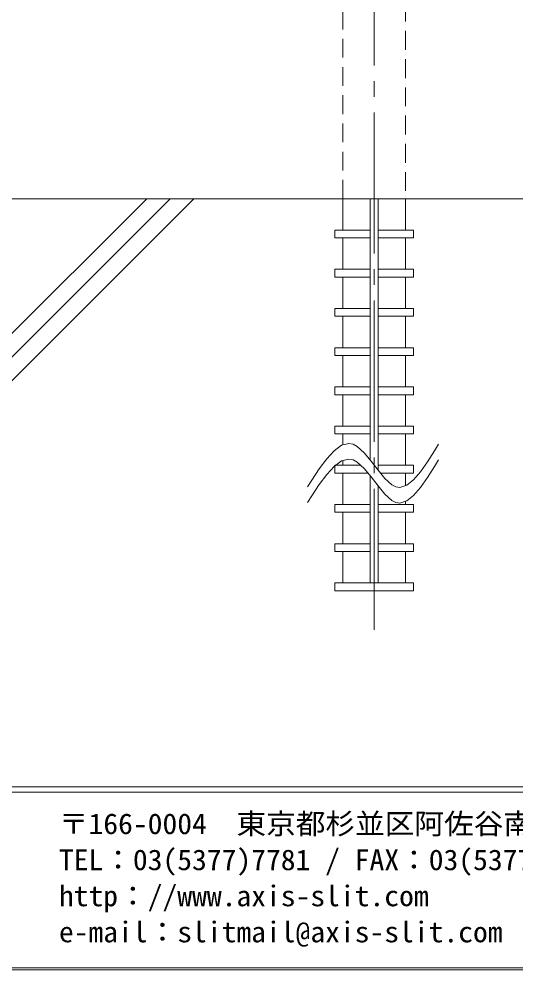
# Model space of a CAD drawing. Units: millimetres at full size, sheet at 1:2; details may follow other scales. Extents: x -280 to 891, y -194 to 194.
# Drawn here: x 565.3 to 628.6, y -194.2 to -72.9 of the extents above; entities that cross this region are included whole.
import ezdxf
from ezdxf.enums import TextEntityAlignment as Align

# ---------------------------------------------------------------- set-up
doc = ezdxf.new("R2010")
doc.units = ezdxf.units.MM
doc.header["$LTSCALE"] = 2
doc.linetypes.add('CHAIN2', pattern=[12, 9, -1, 1, -1])
doc.linetypes.add('DASHED1', pattern=[1.8, 1.2, -0.6])
doc.layers.add('0-0_', color=7, linetype='Continuous', lineweight=9)
doc.layers.add('1-0_', color=5, linetype='Continuous', lineweight=9)
doc.styles.add('ＭＳ ゴシック', font='')
doc.styles.get('ＭＳ ゴシック').set_extended_font_data('MS Gothic')

msp = doc.modelspace()

# ---------------------------------------------------------------- linework, layer by layer
at = {"layer": '0-0_'}
for p, q in [((890.56, -170.8), (330.56, -170.8)), ((890.56, -171.5), (330.56, -171.5)), ((330.28, -194.18), (890.84, -194.18))]:
    msp.add_line(p, q, dxfattribs=at)
msp.add_lwpolyline([(890.56, 193.9), (890.56, -193.9), (330.56, -193.9)], dxfattribs=at)
at = {"layer": '1-0_', "color": 6, "linetype": 'CHAIN2'}
msp.add_line((610.56, -150.8), (610.56, 159.2), dxfattribs=at)
at = {"layer": '1-0_', "color": 4, "linetype": 'DASHED1'}
for p, q in [((606.56, -95.8), (606.56, -70.8)), ((614.56, -70.8), (614.56, -95.8))]:
    msp.add_line(p, q, dxfattribs=at)
at = {"layer": '1-0_', "color": 7}
msp.add_line((520.56, -95.8), (757.56, -95.8), dxfattribs=at)
at = {"layer": '1-0_'}
for p, q in [((535.56, -147.8), (587.56, -95.8)), ((535.56, -144.8), (584.56, -95.8)), ((535.56, -141.8), (581.56, -95.8)), ((610.06, -99.8), (605.56, -99.8)), ((615.56, -99.8), (611.06, -99.8)), ((615.56, -100.8), (615.56, -99.8)), ((611.06, -100.8), (615.56, -100.8)), ((610.06, -104.8), (605.56, -104.8)), ((615.56, -104.8), (611.06, -104.8)), ((615.56, -105.8), (615.56, -104.8)), ((611.06, -105.8), (615.56, -105.8)), ((610.06, -109.8), (605.56, -109.8)), ((615.56, -109.8), (611.06, -109.8)), ((615.56, -110.8), (615.56, -109.8)), ((611.06, -110.8), (615.56, -110.8)), ((610.06, -114.8), (605.56, -114.8)), ((615.56, -114.8), (611.06, -114.8)), ((615.56, -115.8), (615.56, -114.8)), ((611.06, -115.8), (615.56, -115.8)), ((610.06, -119.8), (605.56, -119.8)), ((615.56, -119.8), (611.06, -119.8)), ((615.56, -120.8), (615.56, -119.8)), ((611.06, -120.8), (615.56, -120.8)), ((610.06, -124.8), (605.56, -124.8)), ((615.56, -124.8), (611.06, -124.8)), ((615.56, -125.8), (615.56, -124.8)), ((611.06, -125.8), (615.56, -125.8)), ((605.56, -129.8), (605.56, -130.8)), ((608.845, -129.8), (605.56, -129.8)), ((605.56, -130.8), (609.774, -130.8)), ((615.56, -129.8), (611.06, -129.8)), ((611.341, -130.8), (615.56, -130.8)), ((615.56, -130.8), (615.56, -129.8)), ((610.06, -134.8), (605.56, -134.8)), ((615.56, -134.8), (611.06, -134.8)), ((611.06, -135.8), (615.56, -135.8)), ((615.56, -135.8), (615.56, -134.8)), ((610.06, -139.8), (605.56, -139.8)), ((615.56, -139.8), (611.06, -139.8)), ((615.56, -140.8), (615.56, -139.8)), ((611.06, -140.8), (615.56, -140.8)), ((615.56, -144.8), (605.56, -144.8)), ((615.56, -145.8), (615.56, -144.8))]:
    msp.add_line(p, q, dxfattribs=at)
at = {"layer": '1-0_', "color": 4}
for p, q in [((606.56, -99.8), (606.56, -95.8)), ((610.06, -129.15), (610.06, -95.8)), ((611.06, -130.44), (611.06, -95.8)), ((614.56, -99.8), (614.56, -95.8)), ((606.56, -104.8), (606.56, -100.8)), ((614.56, -104.8), (614.56, -100.8)), ((606.56, -109.8), (606.56, -105.8)), ((614.56, -109.8), (614.56, -105.8)), ((606.56, -114.8), (606.56, -110.8)), ((614.56, -114.8), (614.56, -110.8)), ((606.56, -119.8), (606.56, -115.8)), ((614.56, -119.8), (614.56, -115.8)), ((606.56, -124.8), (606.56, -120.8)), ((614.56, -124.8), (614.56, -120.8)), ((606.56, -127.212), (606.56, -125.8)), ((614.56, -129.8), (614.56, -125.8)), ((606.56, -129.8), (606.56, -129.212)), ((606.56, -134.8), (606.56, -130.8)), ((614.56, -132.388), (614.56, -130.8)), ((610.06, -144.8), (610.06, -131.15)), ((611.06, -144.8), (611.06, -132.44)), ((614.56, -134.8), (614.56, -134.388)), ((606.56, -139.8), (606.56, -135.8)), ((614.56, -139.8), (614.56, -135.8)), ((606.56, -144.8), (606.56, -140.8)), ((614.56, -144.8), (614.56, -140.8))]:
    msp.add_line(p, q, dxfattribs=at)
at = {"layer": '1-0_'}
for points in [[(605.56, -99.8), (605.56, -100.8), (610.06, -100.8)], [(605.56, -104.8), (605.56, -105.8), (610.06, -105.8)], [(605.56, -109.8), (605.56, -110.8), (610.06, -110.8)], [(605.56, -114.8), (605.56, -115.8), (610.06, -115.8)], [(605.56, -119.8), (605.56, -120.8), (610.06, -120.8)], [(605.56, -124.8), (605.56, -125.8), (610.06, -125.8)], [(605.56, -134.8), (605.56, -135.8), (610.06, -135.8)], [(605.56, -139.8), (605.56, -140.8), (610.06, -140.8)], [(605.56, -144.8), (605.56, -145.8), (615.56, -145.8)]]:
    msp.add_lwpolyline(points, dxfattribs=at)
at = {"layer": '1-0_', "color": 3}
for points in [[(602.06, -132.544), (602.612, -131.682), (603.563, -130.249), (604.513, -128.969), (605.459, -127.939), (606.4, -127.253), (607.335, -127.01), (607.875, -127.11), (608.393, -127.387), (609.281, -128.199), (610.165, -129.278), (611.045, -130.44), (611.922, -131.505), (612.8, -132.289), (613.309, -132.544), (613.819, -132.617), (614.699, -132.345), (615.58, -131.651), (616.463, -130.627), (617.346, -129.365), (618.23, -127.957), (618.743, -127.11)], [(602.06, -134.544), (602.612, -133.682), (603.563, -132.249), (604.513, -130.969), (605.459, -129.939), (606.4, -129.253), (607.335, -129.01), (607.875, -129.11), (608.393, -129.387), (609.281, -130.199), (610.165, -131.278), (611.045, -132.44), (611.922, -133.505), (612.8, -134.289), (613.309, -134.544), (613.819, -134.617), (614.699, -134.345), (615.58, -133.651), (616.463, -132.627), (617.346, -131.365), (618.23, -129.957), (618.743, -129.11)]]:
    msp.add_lwpolyline(points, dxfattribs=at)

# ---------------------------------------------------------------- texts
at = {"layer": '0-0_', "style": 'ＭＳ ゴシック', "width": 1.05}
for s, p in [('〒166-0004\u3000東京都杉並区阿佐谷南1-33-1\u3000第二東都ビル2F', (570.368, -177.64)), ('TEL：03(5377)7781 / FAX：03(5377)7782', (570.368, -182.24)), ('http：//www.axis-slit.com', (570.368, -186.84)), ('e-mail：slitmail@axis-slit.com', (570.368, -191.44))]:
    msp.add_text(s, height=2.639, dxfattribs=at).set_placement(p, align=Align.BOTTOM_LEFT)

doc.saveas('drawing.dxf')
